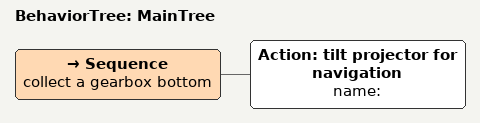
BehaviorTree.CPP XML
<root main_tree_to_execute = "MainTree">

    <include path="BTs/go pick gearbox bottom.xml" ros_pkg="main" />
    <include path="BTs/go place gearbox part.xml" ros_pkg="main" />

    <BehaviorTree ID="MainTree">
        <Sequence name="collect a gearbox bottom">
            <Action ID="tilt projector for navigation" name="" />

<!-- 2 - pick  -->

<!-- 3 - nav to caddy -->

<!-- 4 - place -->

<!-- TEST SPEECH -->

        </Sequence>
    </BehaviorTree>
</root>
